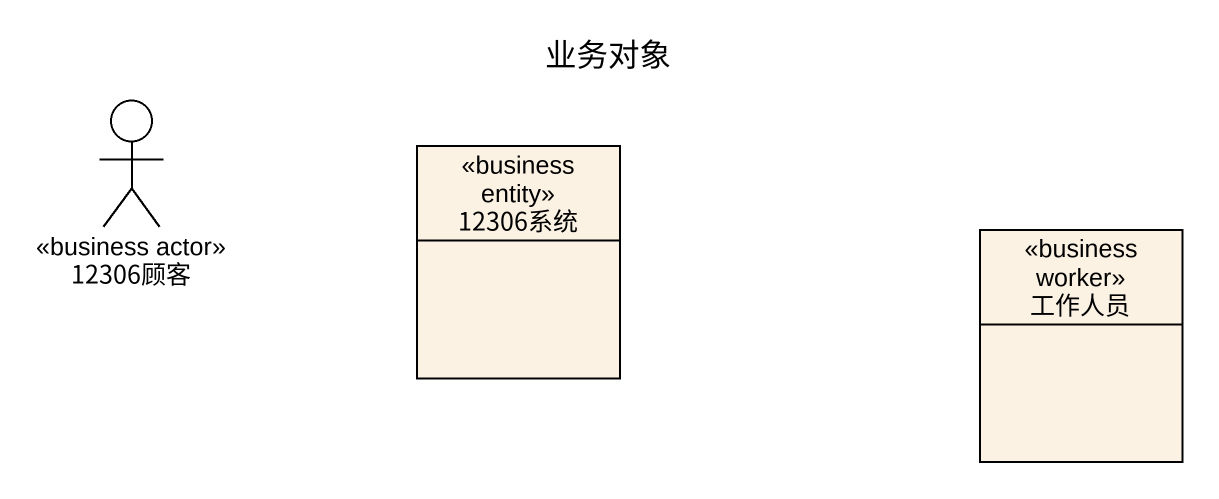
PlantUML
@startuml
title 业务对象
allowmixing
hide circle
hide empty members
actor "12306顾客" as a12306顾客 <<business actor>>
class "12306系统" as c12306系统 <<business entity>>
class 工作人员 <<business worker>>
@enduml
